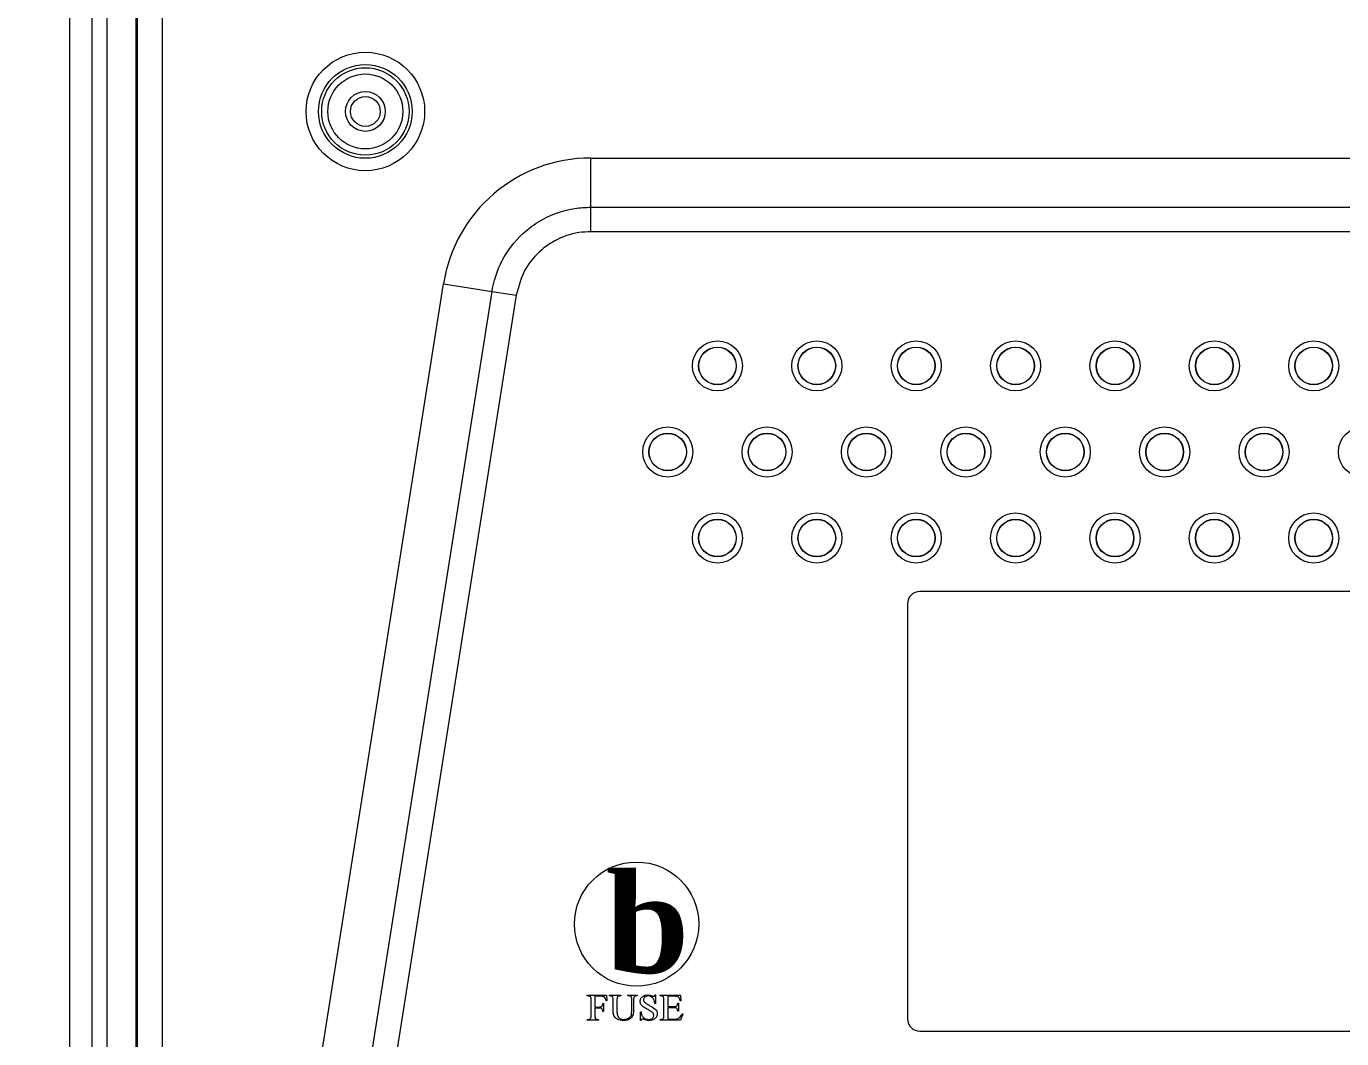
# Model space of a CAD drawing. Header units: millimetres. Extents: x 76 to 1788, y -159 to 878.
# Drawn here: x 1099.1 to 1205, y 334.3 to 415.8 of the extents above; entities that cross this region are included whole.
import ezdxf

# ---------------------------------------------------------------- set-up
doc = ezdxf.new("R2010")
doc.units = ezdxf.units.MM
doc.header["$LTSCALE"] = 2
doc.layers.add('DIM', color=7, linetype='Continuous')
doc.styles.get("Standard").update_dxf_attribs({"font": 'TIMES.TTF'})
doc.dimstyles.new('ISO-25', dxfattribs={"dimscale": 2, "dimtxt": 4, "dimasz": 2.5, "dimexe": 1.25, "dimexo": 0.625, "dimtad": 0, "dimdsep": 46, "dimtxsty": 'Standard', "dimcen": 2.5, "dimadec": 0, "dimazin": 0, "dimtfac": 1, "dimtmove": 0, "dimatfit": 3, "dimfxl": 0, "dimarcsym": 0})

# ---------------------------------------------------------------- blocks, each defined once
blk = doc.blocks.new('*D116')
at = {"layer": 'Defpoints', "color": 0}
for p in [(1110.02, 420.43), (1075.8, 284.83), (1110.02, 284.83)]:
    blk.add_point(p, dxfattribs=at)
at = {"layer": 'DIM', "color": 0, "lineweight": -2}
for p, q in [((1108.77, 420.43), (1073.3, 420.43)), ((1075.8, 415.43), (1075.8, 393.37)), ((1075.8, 289.83), (1075.8, 311.89)), ((1108.77, 284.83), (1073.3, 284.83))]:
    blk.add_line(p, q, dxfattribs=at)
at = {"layer": 'DIM', "color": 0}
for points in [[(1076.64, 415.43), (1074.97, 415.43), (1075.8, 420.43)], [(1074.97, 289.83), (1076.64, 289.83), (1075.8, 284.83)]]:
    blk.add_solid(points, dxfattribs=at)
at = {"layer": 'DIM', "color": 0, "lineweight": 0, "insert": (1075.8, 352.63), "char_height": 8, "attachment_point": 5, "rotation": 90}
blk.add_mtext('135.6mm [5.34"]', dxfattribs=at)

msp = doc.modelspace()

# ---------------------------------------------------------------- linework, layer by layer
at = {"lineweight": 0}
for p, q in [((1102.627, 421.778), (1102.627, 283.478)), ((1104.427, 421.778), (1104.427, 283.478)), ((1105.665, 283.475), (1105.665, 421.783)), ((1107.969, 417.979), (1107.969, 287.279)), ((1107.979, 417.979), (1107.979, 287.279)), ((1108.083, 287.279), (1108.083, 417.979)), ((1110.082, 417.979), (1110.082, 287.279)), ((1144.573, 405.22), (1144.573, 401.265)), ((1144.573, 405.22), (1260.984, 405.22)), ((1144.573, 401.265), (1260.984, 401.265)), ((1144.573, 401.265), (1144.573, 399.288)), ((1260.984, 399.288), (1144.573, 399.288)), ((1117.342, 297.718), (1132.727, 395.099)), ((1132.727, 395.099), (1136.633, 394.481)), ((1120.177, 290.316), (1136.633, 394.481)), ((1138.586, 394.173), (1122.13, 290.007)), ((1136.633, 394.481), (1138.586, 394.173)), ((1234.478, 370.329), (1171.078, 370.329)), ((1170.078, 369.329), (1170.078, 335.929)), ((1144.301, 337.763), (1144.301, 337.819)), ((1144.301, 337.819), (1145.856, 337.819)), ((1145.856, 337.819), (1145.884, 337.374)), ((1146.078, 337.763), (1146.078, 337.819)), ((1146.078, 337.819), (1146.995, 337.819)), ((1146.995, 337.819), (1146.995, 337.763)), ((1147.578, 337.763), (1147.578, 337.819)), ((1147.578, 337.819), (1148.328, 337.819)), ((1148.328, 337.819), (1148.328, 337.763)), ((1149.745, 337.846), (1149.801, 337.846)), ((1149.801, 337.846), (1149.801, 337.152)), ((1150.162, 337.763), (1150.162, 337.819)), ((1150.162, 337.819), (1151.801, 337.819)), ((1151.801, 337.819), (1151.828, 337.374)), ((1144.376, 337.763), (1144.301, 337.763)), ((1144.606, 336.18), (1144.606, 337.457)), ((1144.912, 337.735), (1144.912, 336.874)), ((1145.378, 337.735), (1144.912, 337.735)), ((1144.912, 336.874), (1145.273, 336.874)), ((1145.273, 336.791), (1144.912, 336.791)), ((1144.912, 336.791), (1144.912, 336.18)), ((1145.551, 337.152), (1145.606, 337.152)), ((1145.606, 337.152), (1145.606, 336.513)), ((1145.884, 337.374), (1145.828, 337.374)), ((1146.157, 337.763), (1146.078, 337.763)), ((1146.384, 336.688), (1146.384, 337.457)), ((1146.689, 337.457), (1146.689, 336.576)), ((1146.995, 337.763), (1146.914, 337.763)), ((1147.658, 337.763), (1147.578, 337.763)), ((1147.884, 336.639), (1147.884, 337.457)), ((1148.023, 337.457), (1148.023, 336.653)), ((1148.328, 337.763), (1148.249, 337.763)), ((1149.801, 337.152), (1149.745, 337.152)), ((1150.237, 337.763), (1150.162, 337.763)), ((1150.467, 336.18), (1150.467, 337.457)), ((1150.773, 337.735), (1150.773, 336.902)), ((1151.359, 337.735), (1150.773, 337.735)), ((1150.773, 336.902), (1151.273, 336.902)), ((1151.273, 336.819), (1150.773, 336.819)), ((1150.773, 336.819), (1150.773, 336.135)), ((1151.578, 337.18), (1151.634, 337.18)), ((1151.634, 337.18), (1151.634, 336.541)), ((1151.828, 337.374), (1151.773, 337.374)), ((1144.301, 335.819), (1144.301, 335.874)), ((1144.301, 335.874), (1144.376, 335.874)), ((1145.217, 335.819), (1144.301, 335.819)), ((1145.141, 335.874), (1145.217, 335.874)), ((1145.217, 335.874), (1145.217, 335.819)), ((1145.606, 336.513), (1145.551, 336.513)), ((1148.578, 335.791), (1148.578, 336.485)), ((1148.578, 336.485), (1148.634, 336.485)), ((1148.634, 335.791), (1148.578, 335.791)), ((1150.162, 335.819), (1150.162, 335.874)), ((1150.162, 335.874), (1150.237, 335.874)), ((1151.811, 335.819), (1150.162, 335.819)), ((1150.95, 335.902), (1151.315, 335.902)), ((1151.634, 336.541), (1151.578, 336.541)), ((1151.995, 336.319), (1151.811, 335.819)), ((1151.939, 336.319), (1151.995, 336.319)), ((1171.078, 334.929), (1234.478, 334.929))]:
    msp.add_line(p, q, dxfattribs=at)
for centre, radius in [((1126.438, 408.969), 4.771), ((1126.438, 408.969), 3.772), ((1126.438, 408.969), 3.517), ((1126.438, 408.969), 3.017), ((1126.438, 408.969), 1.6), ((1126.438, 408.969), 1.2), ((1154.778, 388.485), 2.016), ((1154.778, 388.485), 1.517), ((1154.778, 388.485), 1.5), ((1162.778, 388.485), 2.016), ((1162.778, 388.485), 1.517), ((1162.778, 388.485), 1.5), ((1170.778, 388.485), 2.016), ((1170.778, 388.485), 1.517), ((1170.778, 388.485), 1.5), ((1178.778, 388.485), 2.016), ((1178.778, 388.485), 1.517), ((1178.778, 388.485), 1.5), ((1186.778, 388.485), 2.016), ((1186.778, 388.485), 1.517), ((1186.778, 388.485), 1.5), ((1194.778, 388.485), 2.016), ((1194.778, 388.485), 1.517), ((1194.778, 388.485), 1.5), ((1202.778, 388.485), 2.016), ((1202.778, 388.485), 1.517), ((1202.778, 388.485), 1.5), ((1150.778, 381.557), 2.016), ((1158.778, 381.557), 2.016), ((1166.778, 381.557), 2.016), ((1174.778, 381.557), 2.016), ((1182.778, 381.557), 2.016), ((1190.778, 381.557), 2.016), ((1198.778, 381.557), 2.016), ((1206.778, 381.557), 2.016), ((1150.778, 381.557), 1.517), ((1150.778, 381.557), 1.5), ((1158.778, 381.557), 1.517), ((1158.778, 381.557), 1.5), ((1166.778, 381.557), 1.517), ((1166.778, 381.557), 1.5), ((1174.778, 381.557), 1.517), ((1174.778, 381.557), 1.5), ((1182.778, 381.557), 1.517), ((1182.778, 381.557), 1.5), ((1190.778, 381.557), 1.517), ((1190.778, 381.557), 1.5), ((1198.778, 381.557), 1.517), ((1198.778, 381.557), 1.5), ((1154.778, 374.629), 2.016), ((1154.778, 374.629), 1.517), ((1154.778, 374.629), 1.5), ((1162.778, 374.629), 2.016), ((1162.778, 374.629), 1.517), ((1162.778, 374.629), 1.5), ((1170.778, 374.629), 2.016), ((1170.778, 374.629), 1.517), ((1170.778, 374.629), 1.5), ((1178.778, 374.629), 2.016), ((1178.778, 374.629), 1.517), ((1178.778, 374.629), 1.5), ((1186.778, 374.629), 2.016), ((1186.778, 374.629), 1.517), ((1186.778, 374.629), 1.5), ((1194.778, 374.629), 2.016), ((1194.778, 374.629), 1.517), ((1194.778, 374.629), 1.5), ((1202.778, 374.629), 2.016), ((1202.778, 374.629), 1.517), ((1202.778, 374.629), 1.5), ((1148.27, 343.546), 5)]:
    msp.add_circle(centre, radius, dxfattribs=at)
for centre, start, end in [((1171.078, 369.329), 90, 180), ((1171.078, 335.929), 180, 270)]:
    msp.add_arc(centre, 1, start, end, dxfattribs=at)
msp.add_ellipse((1144.585, 393.213), major_axis=(7.803, -9.133), ratio=0.9989468, start_param=2.4350597, end_param=3.8481257, dxfattribs=at)
for points, knots in [([(1136.633, 394.481), (1136.648, 394.568), (1136.812, 395.54), (1137.491, 397.344), (1139.033, 399.195), (1140.993, 400.535), (1142.822, 401.182), (1144.148, 401.245), (1144.573, 401.265)], [0, 0, 0, 0, 0.02313925, 0.26134546, 0.49963373, 0.64873852, 0.88752311, 1, 1, 1, 1]), ([(1144.573, 399.288), (1144.252, 399.272), (1143.252, 399.225), (1141.871, 398.738), (1140.401, 397.726), (1139.155, 396.286), (1138.782, 394.898), (1138.586, 394.173)], [0, 0, 0, 0, 0.112551, 0.351419, 0.5005461, 0.7388783, 1, 1, 1, 1]), ([(1148.551, 337.319), (1148.564, 337.403), (1148.59, 337.572), (1148.767, 337.742), (1148.965, 337.834), (1149.097, 337.842), (1149.163, 337.846)], [0, 0, 0, 0, 0.2786869, 0.5584972, 0.7790631, 1, 1, 1, 1]), ([(1149.163, 337.846), (1149.231, 337.841), (1149.353, 337.832), (1149.467, 337.79), (1149.517, 337.771)], [0, 0, 0, 0, 0.5596599, 1, 1, 1, 1]), ([(1149.517, 337.771), (1149.539, 337.762), (1149.578, 337.745), (1149.62, 337.738), (1149.639, 337.735)], [0, 0, 0, 0, 0.5605104, 1, 1, 1, 1]), ([(1149.639, 337.735), (1149.655, 337.737), (1149.687, 337.74), (1149.73, 337.782), (1149.739, 337.822), (1149.745, 337.846)], [0, 0, 0, 0, 0.2799076, 0.5582113, 1, 1, 1, 1]), ([(1144.521, 337.727), (1144.495, 337.739), (1144.449, 337.759), (1144.398, 337.762), (1144.376, 337.763)], [0, 0, 0, 0, 0.5598321, 1, 1, 1, 1]), ([(1144.586, 337.662), (1144.576, 337.677), (1144.56, 337.704), (1144.533, 337.72), (1144.521, 337.727)], [0, 0, 0, 0, 0.5586522, 1, 1, 1, 1]), ([(1144.606, 337.457), (1144.606, 337.496), (1144.607, 337.565), (1144.592, 337.633), (1144.586, 337.662)], [0, 0, 0, 0, 0.560782, 1, 1, 1, 1]), ([(1145.273, 336.874), (1145.315, 336.876), (1145.398, 336.88), (1145.523, 336.977), (1145.54, 337.086), (1145.551, 337.152)], [0, 0, 0, 0, 0.28141144, 0.55920206, 1, 1, 1, 1]), ([(1145.551, 336.513), (1145.549, 336.556), (1145.547, 336.641), (1145.48, 336.75), (1145.373, 336.789), (1145.306, 336.79), (1145.273, 336.791)], [0, 0, 0, 0, 0.2814516, 0.5587274, 0.7785816, 1, 1, 1, 1]), ([(1145.828, 337.374), (1145.815, 337.433), (1145.788, 337.551), (1145.643, 337.734), (1145.479, 337.735), (1145.378, 337.735)], [0, 0, 0, 0, 0.2823795, 0.5604828, 1, 1, 1, 1]), ([(1146.384, 337.457), (1146.385, 337.534), (1146.386, 337.631), (1146.318, 337.722), (1146.251, 337.757), (1146.195, 337.761), (1146.157, 337.763)], [0, 0, 0, 0, 0.4991007, 0.6241472, 0.7495788, 1, 1, 1, 1]), ([(1146.728, 337.683), (1146.714, 337.642), (1146.689, 337.569), (1146.689, 337.492), (1146.689, 337.457)], [0, 0, 0, 0, 0.557664, 1, 1, 1, 1]), ([(1146.914, 337.763), (1146.874, 337.761), (1146.801, 337.757), (1146.75, 337.706), (1146.728, 337.683)], [0, 0, 0, 0, 0.5610888, 1, 1, 1, 1]), ([(1147.84, 337.697), (1147.81, 337.719), (1147.755, 337.76), (1147.688, 337.762), (1147.658, 337.763)], [0, 0, 0, 0, 0.5576755, 1, 1, 1, 1]), ([(1147.884, 337.457), (1147.883, 337.503), (1147.881, 337.567), (1147.868, 337.65), (1147.849, 337.681), (1147.84, 337.697)], [0, 0, 0, 0, 0.5607512, 0.7809877, 1, 1, 1, 1]), ([(1148.056, 337.666), (1148.044, 337.628), (1148.022, 337.56), (1148.023, 337.489), (1148.023, 337.457)], [0, 0, 0, 0, 0.5576304, 1, 1, 1, 1]), ([(1148.249, 337.763), (1148.205, 337.758), (1148.128, 337.75), (1148.078, 337.691), (1148.056, 337.666)], [0, 0, 0, 0, 0.5592043, 1, 1, 1, 1]), ([(1149.49, 336.489), (1149.278, 336.605), (1148.983, 336.765), (1148.609, 337.029), (1148.57, 337.223), (1148.551, 337.319)], [0, 0, 0, 0, 0.562692, 0.7826354, 1, 1, 1, 1]), ([(1149.186, 337.763), (1149.136, 337.759), (1149.038, 337.75), (1148.922, 337.67), (1148.843, 337.567), (1148.833, 337.49), (1148.828, 337.451)], [0, 0, 0, 0, 0.2802201, 0.5598484, 0.7801063, 1, 1, 1, 1]), ([(1148.828, 337.451), (1148.832, 337.416), (1148.839, 337.354), (1148.876, 337.304), (1148.892, 337.282)], [0, 0, 0, 0, 0.5594002, 1, 1, 1, 1]), ([(1148.892, 337.282), (1148.967, 337.218), (1149.103, 337.103), (1149.259, 337.019), (1149.328, 336.982)], [0, 0, 0, 0, 0.5591672, 1, 1, 1, 1]), ([(1149.745, 337.152), (1149.732, 337.237), (1149.705, 337.406), (1149.577, 337.615), (1149.387, 337.738), (1149.253, 337.755), (1149.186, 337.763)], [0, 0, 0, 0, 0.2809754, 0.5600161, 0.7801536, 1, 1, 1, 1]), ([(1149.328, 336.982), (1149.486, 336.904), (1149.707, 336.796), (1149.912, 336.545), (1149.93, 336.407), (1149.939, 336.338)], [0, 0, 0, 0, 0.56119, 0.7808736, 1, 1, 1, 1]), ([(1150.426, 337.701), (1150.394, 337.723), (1150.337, 337.762), (1150.268, 337.763), (1150.237, 337.763)], [0, 0, 0, 0, 0.5571337, 1, 1, 1, 1]), ([(1150.467, 337.457), (1150.468, 337.505), (1150.47, 337.589), (1150.44, 337.667), (1150.426, 337.701)], [0, 0, 0, 0, 0.5626411, 1, 1, 1, 1]), ([(1151.273, 336.902), (1151.317, 336.902), (1151.395, 336.901), (1151.465, 336.936), (1151.495, 336.951)], [0, 0, 0, 0, 0.5623271, 1, 1, 1, 1]), ([(1151.538, 336.715), (1151.521, 336.738), (1151.486, 336.782), (1151.388, 336.816), (1151.317, 336.817), (1151.273, 336.819)], [0, 0, 0, 0, 0.27847267, 0.55856131, 1, 1, 1, 1]), ([(1151.581, 337.711), (1151.54, 337.72), (1151.466, 337.735), (1151.392, 337.735), (1151.359, 337.735)], [0, 0, 0, 0, 0.5593862, 1, 1, 1, 1]), ([(1151.495, 336.951), (1151.511, 336.969), (1151.542, 337.004), (1151.569, 337.084), (1151.575, 337.143), (1151.578, 337.18)], [0, 0, 0, 0, 0.2793476, 0.5595909, 1, 1, 1, 1]), ([(1151.578, 336.541), (1151.574, 336.574), (1151.566, 336.634), (1151.546, 336.69), (1151.538, 336.715)], [0, 0, 0, 0, 0.5603698, 1, 1, 1, 1]), ([(1151.773, 337.374), (1151.764, 337.419), (1151.748, 337.494), (1151.714, 337.594), (1151.661, 337.669), (1151.607, 337.697), (1151.581, 337.711)], [0, 0, 0, 0, 0.3406393, 0.5609431, 0.780309, 1, 1, 1, 1]), ([(1144.376, 335.874), (1144.417, 335.876), (1144.49, 335.88), (1144.544, 335.927), (1144.568, 335.948)], [0, 0, 0, 0, 0.5610531, 1, 1, 1, 1]), ([(1144.568, 335.948), (1144.582, 335.99), (1144.608, 336.065), (1144.607, 336.145), (1144.606, 336.18)], [0, 0, 0, 0, 0.557531, 1, 1, 1, 1]), ([(1144.912, 336.18), (1144.912, 336.141), (1144.911, 336.072), (1144.926, 336.004), (1144.932, 335.975)], [0, 0, 0, 0, 0.56078289, 1, 1, 1, 1]), ([(1144.932, 335.975), (1144.942, 335.96), (1144.958, 335.933), (1144.986, 335.917), (1144.998, 335.91)], [0, 0, 0, 0, 0.5586869, 1, 1, 1, 1]), ([(1144.998, 335.91), (1145.023, 335.899), (1145.069, 335.878), (1145.119, 335.875), (1145.141, 335.874)], [0, 0, 0, 0, 0.5599361, 1, 1, 1, 1]), ([(1146.434, 336.203), (1146.416, 336.293), (1146.383, 336.453), (1146.384, 336.616), (1146.384, 336.688)], [0, 0, 0, 0, 0.5592587, 1, 1, 1, 1]), ([(1147.211, 335.791), (1147.031, 335.801), (1146.78, 335.815), (1146.529, 336.018), (1146.465, 336.141), (1146.434, 336.203)], [0, 0, 0, 0, 0.5583505, 0.7792204, 1, 1, 1, 1]), ([(1146.689, 336.576), (1146.693, 336.481), (1146.7, 336.292), (1146.787, 336.026), (1147.009, 335.89), (1147.159, 335.879), (1147.234, 335.874)], [0, 0, 0, 0, 0.28167429, 0.55973608, 0.77943762, 1, 1, 1, 1]), ([(1148.023, 336.653), (1148.022, 336.524), (1148.021, 336.267), (1147.821, 335.946), (1147.513, 335.805), (1147.312, 335.795), (1147.211, 335.791)], [0, 0, 0, 0, 0.2817469, 0.5584834, 0.7786417, 1, 1, 1, 1]), ([(1147.234, 335.874), (1147.342, 335.885), (1147.558, 335.906), (1147.823, 336.102), (1147.88, 336.385), (1147.883, 336.554), (1147.884, 336.639)], [0, 0, 0, 0, 0.2803828, 0.5582799, 0.7783681, 1, 1, 1, 1]), ([(1148.634, 336.485), (1148.65, 336.396), (1148.682, 336.22), (1148.83, 336.007), (1149.038, 335.894), (1149.179, 335.881), (1149.249, 335.874)], [0, 0, 0, 0, 0.2811508, 0.5592544, 0.7795813, 1, 1, 1, 1]), ([(1148.728, 335.902), (1148.718, 335.901), (1148.697, 335.9), (1148.669, 335.886), (1148.644, 335.848), (1148.638, 335.815), (1148.634, 335.791)], [0, 0, 0, 0, 0.1869541, 0.373399, 0.5596297, 1, 1, 1, 1]), ([(1149.114, 335.804), (1149.07, 335.814), (1148.997, 335.831), (1148.898, 335.862), (1148.814, 335.888), (1148.757, 335.897), (1148.728, 335.902)], [0, 0, 0, 0, 0.3400365, 0.5601422, 0.7802365, 1, 1, 1, 1]), ([(1149.285, 335.791), (1149.253, 335.791), (1149.195, 335.793), (1149.139, 335.8), (1149.114, 335.804)], [0, 0, 0, 0, 0.5599368, 1, 1, 1, 1]), ([(1149.249, 335.874), (1149.305, 335.877), (1149.415, 335.884), (1149.551, 335.96), (1149.645, 336.071), (1149.656, 336.158), (1149.662, 336.201)], [0, 0, 0, 0, 0.2808583, 0.5604244, 0.7804552, 1, 1, 1, 1]), ([(1149.939, 336.338), (1149.925, 336.249), (1149.896, 336.072), (1149.705, 335.896), (1149.494, 335.802), (1149.355, 335.795), (1149.285, 335.791)], [0, 0, 0, 0, 0.27844942, 0.5582935, 0.77895225, 1, 1, 1, 1]), ([(1149.662, 336.201), (1149.658, 336.233), (1149.65, 336.298), (1149.593, 336.402), (1149.529, 336.456), (1149.49, 336.489)], [0, 0, 0, 0, 0.27980993, 0.56008258, 1, 1, 1, 1]), ([(1150.237, 335.874), (1150.265, 335.876), (1150.315, 335.879), (1150.36, 335.9), (1150.38, 335.909)], [0, 0, 0, 0, 0.559758, 1, 1, 1, 1]), ([(1150.38, 335.909), (1150.404, 335.925), (1150.452, 335.959), (1150.466, 336.065), (1150.467, 336.136), (1150.467, 336.18)], [0, 0, 0, 0, 0.2772023, 0.5575522, 1, 1, 1, 1]), ([(1150.773, 336.135), (1150.773, 336.102), (1150.774, 336.043), (1150.778, 335.965), (1150.818, 335.922), (1150.876, 335.902), (1150.92, 335.902), (1150.95, 335.902)], [0, 0, 0, 0, 0.2807609, 0.4996603, 0.6249149, 0.7496098, 1, 1, 1, 1]), ([(1151.315, 335.902), (1151.366, 335.903), (1151.451, 335.904), (1151.569, 335.919), (1151.663, 335.959), (1151.713, 336.003), (1151.738, 336.026)], [0, 0, 0, 0, 0.3403892, 0.5604801, 0.7800476, 1, 1, 1, 1]), ([(1151.738, 336.026), (1151.781, 336.076), (1151.858, 336.167), (1151.915, 336.272), (1151.939, 336.319)], [0, 0, 0, 0, 0.5596458, 1, 1, 1, 1])]:
    msp.add_open_spline(points, degree=3, knots=knots, dxfattribs=at)

# ---------------------------------------------------------------- texts
at = {"lineweight": 0, "insert": (1145.796, 347.625), "char_height": 8, "width": 23.02509, "attachment_point": 1}
msp.add_mtext('{\\fTimes New Roman|b1|i0|c238|p18;b}', dxfattribs=at)

# ---------------------------------------------------------------- dimensions: what is measured, and where the dimension line sits
at = {"layer": 'DIM', "lineweight": 0}
dim = msp.add_linear_dim(base=(1075.805, 284.829), p1=(1110.02, 420.429), p2=(1110.02, 284.829), angle=90, dimstyle='ISO-25', override={"dimpost": 'mm'}, dxfattribs=at)
dim.commit()
dim.dimension.update_dxf_attribs({"geometry": '*D116', "text_midpoint": (1075.805, 352.629)})

doc.saveas('drawing.dxf')
